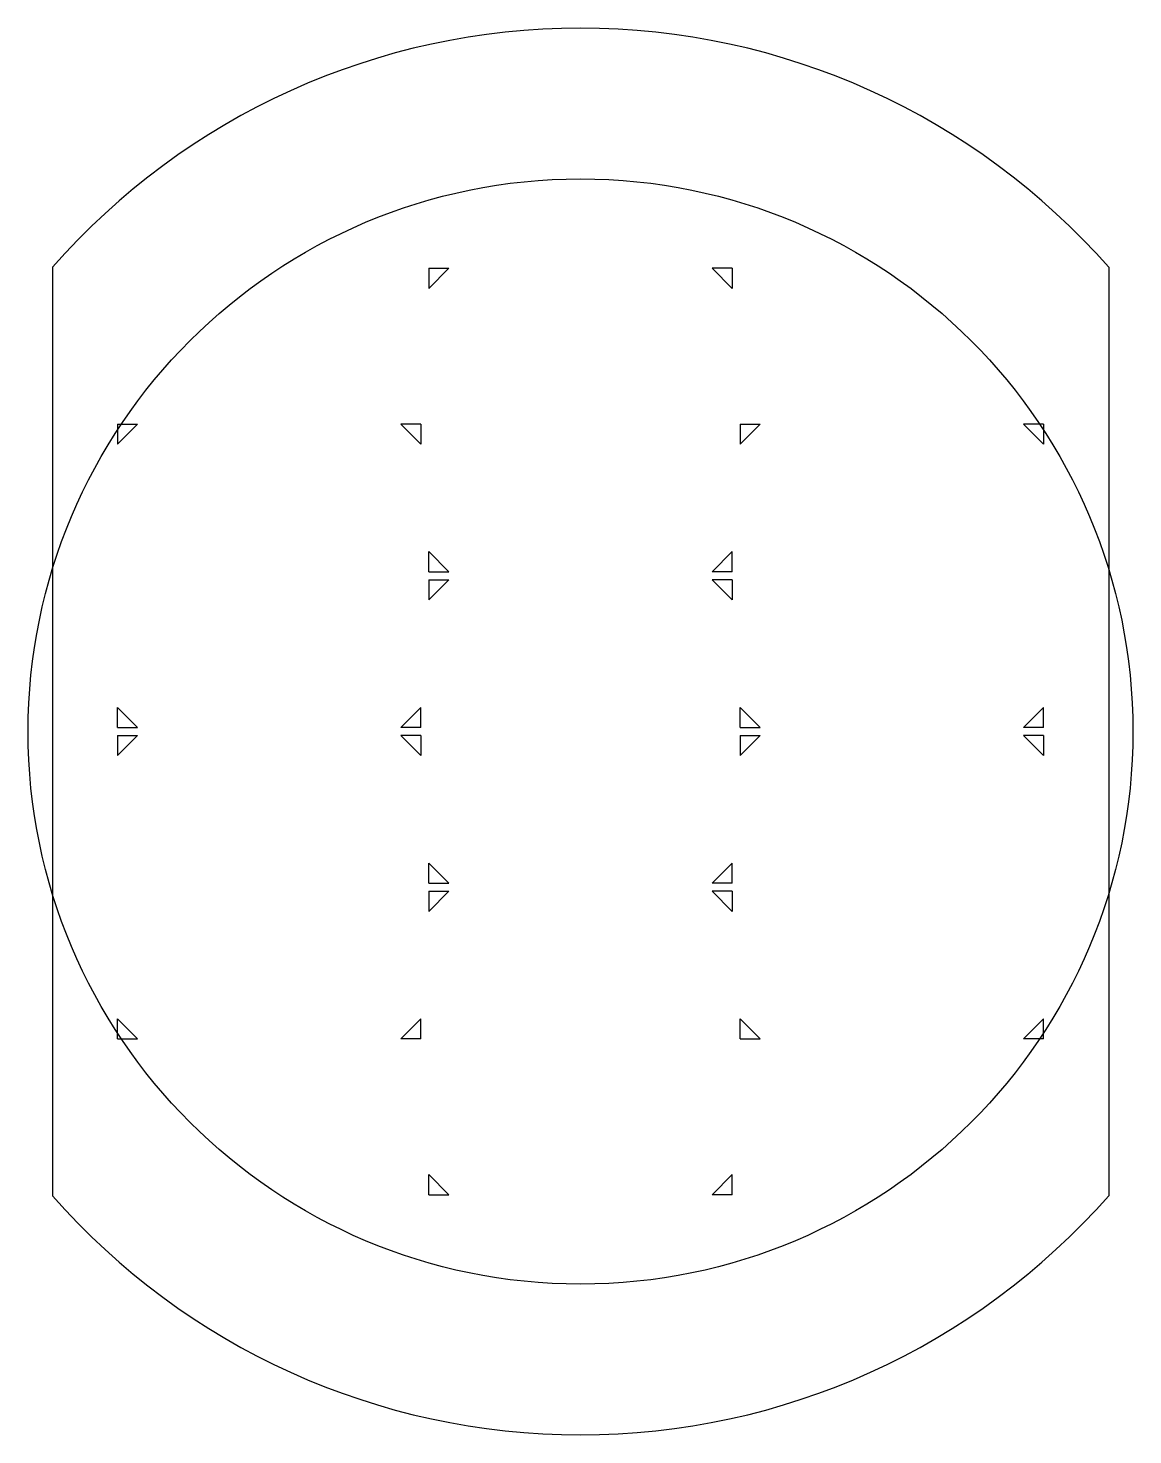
# Model space of a CAD drawing. Header units: millimetres. Extents: x 0 to 2762, y 0 to 1540.
# Drawn here: x 2652.2 to 2762.2, y 1400.3 to 1540.3 of the extents above.
import ezdxf

# ---------------------------------------------------------------- set-up
doc = ezdxf.new("R2010")
doc.units = ezdxf.units.MM
for name, color, linetype in [('holder_corner', 140, 'Continuous'), ('holder_outline', 10, 'Continuous'), ('shutter_outline', 90, 'Continuous')]:
    doc.layers.add(name, color=color, linetype=linetype)

msp = doc.modelspace()

# ---------------------------------------------------------------- linework, layer by layer
at = {"layer": 'holder_corner'}
for p, q in [((2692.14, 1514.36), (2694.14, 1516.36)), ((2692.14, 1516.36), (2694.14, 1516.36)), ((2692.14, 1516.36), (2692.14, 1514.36)), ((2720.34, 1516.36), (2722.34, 1514.36)), ((2722.34, 1516.36), (2720.34, 1516.36)), ((2722.34, 1516.36), (2722.34, 1514.36)), ((2663.14, 1500.86), (2661.14, 1498.86)), ((2661.14, 1500.86), (2663.14, 1500.86)), ((2661.14, 1500.86), (2661.14, 1498.86)), ((2691.34, 1498.86), (2689.34, 1500.86)), ((2691.34, 1500.86), (2689.34, 1500.86)), ((2691.34, 1500.86), (2691.34, 1498.86)), ((2725.14, 1500.86), (2723.14, 1498.86)), ((2723.14, 1500.86), (2725.14, 1500.86)), ((2723.14, 1500.86), (2723.14, 1498.86)), ((2753.34, 1498.86), (2751.34, 1500.86)), ((2753.34, 1500.86), (2751.34, 1500.86)), ((2753.34, 1500.86), (2753.34, 1498.86)), ((2692.14, 1488.16), (2694.14, 1486.16)), ((2692.14, 1486.16), (2692.14, 1488.16)), ((2720.34, 1486.16), (2722.34, 1488.16)), ((2722.34, 1486.16), (2722.34, 1488.16)), ((2692.14, 1486.16), (2694.14, 1486.16)), ((2722.34, 1486.16), (2720.34, 1486.16)), ((2692.14, 1483.36), (2694.14, 1485.36)), ((2692.14, 1485.36), (2694.14, 1485.36)), ((2692.14, 1485.36), (2692.14, 1483.36)), ((2720.34, 1485.36), (2722.34, 1483.36)), ((2722.34, 1485.36), (2720.34, 1485.36)), ((2722.34, 1485.36), (2722.34, 1483.36)), ((2663.14, 1470.66), (2661.14, 1472.66)), ((2661.14, 1470.66), (2661.14, 1472.66)), ((2691.34, 1472.66), (2689.34, 1470.66)), ((2691.34, 1470.66), (2691.34, 1472.66)), ((2725.14, 1470.66), (2723.14, 1472.66)), ((2723.14, 1470.66), (2723.14, 1472.66)), ((2753.34, 1472.66), (2751.34, 1470.66)), ((2753.34, 1470.66), (2753.34, 1472.66)), ((2661.14, 1470.66), (2663.14, 1470.66)), ((2691.34, 1470.66), (2689.34, 1470.66)), ((2723.14, 1470.66), (2725.14, 1470.66)), ((2753.34, 1470.66), (2751.34, 1470.66)), ((2663.14, 1469.86), (2661.14, 1467.86)), ((2661.14, 1469.86), (2663.14, 1469.86)), ((2661.14, 1469.86), (2661.14, 1467.86)), ((2691.34, 1467.86), (2689.34, 1469.86)), ((2691.34, 1469.86), (2689.34, 1469.86)), ((2691.34, 1469.86), (2691.34, 1467.86)), ((2725.14, 1469.86), (2723.14, 1467.86)), ((2723.14, 1469.86), (2725.14, 1469.86)), ((2723.14, 1469.86), (2723.14, 1467.86)), ((2753.34, 1467.86), (2751.34, 1469.86)), ((2753.34, 1469.86), (2751.34, 1469.86)), ((2753.34, 1469.86), (2753.34, 1467.86)), ((2692.14, 1457.16), (2694.14, 1455.16)), ((2692.14, 1455.16), (2692.14, 1457.16)), ((2720.34, 1455.16), (2722.34, 1457.16)), ((2722.34, 1455.16), (2722.34, 1457.16)), ((2692.14, 1455.16), (2694.14, 1455.16)), ((2722.34, 1455.16), (2720.34, 1455.16)), ((2692.14, 1452.36), (2694.14, 1454.36)), ((2692.14, 1454.36), (2694.14, 1454.36)), ((2692.14, 1454.36), (2692.14, 1452.36)), ((2720.34, 1454.36), (2722.34, 1452.36)), ((2722.34, 1454.36), (2720.34, 1454.36)), ((2722.34, 1454.36), (2722.34, 1452.36)), ((2663.14, 1439.66), (2661.14, 1441.66)), ((2661.14, 1439.66), (2661.14, 1441.66)), ((2691.34, 1441.66), (2689.34, 1439.66)), ((2691.34, 1439.66), (2691.34, 1441.66)), ((2725.14, 1439.66), (2723.14, 1441.66)), ((2723.14, 1439.66), (2723.14, 1441.66)), ((2753.34, 1441.66), (2751.34, 1439.66)), ((2753.34, 1439.66), (2753.34, 1441.66)), ((2661.14, 1439.66), (2663.14, 1439.66)), ((2691.34, 1439.66), (2689.34, 1439.66)), ((2723.14, 1439.66), (2725.14, 1439.66)), ((2753.34, 1439.66), (2751.34, 1439.66)), ((2692.14, 1426.16), (2694.14, 1424.16)), ((2692.14, 1424.16), (2692.14, 1426.16)), ((2720.34, 1424.16), (2722.34, 1426.16)), ((2722.34, 1424.16), (2722.34, 1426.16)), ((2692.14, 1424.16), (2694.14, 1424.16)), ((2722.34, 1424.16), (2720.34, 1424.16))]:
    msp.add_line(p, q, dxfattribs=at)
at = {"layer": 'holder_outline'}
for p, q in [((2654.65, 1516.46), (2654.65, 1424.06)), ((2759.83, 1516.46), (2759.83, 1424.06))]:
    msp.add_line(p, q, dxfattribs=at)
for points in [[(2759.83, 1516.46, 0.215752), (2707.24, 1540.26, 0.215752), (2654.65, 1516.46)], [(2654.65, 1424.06, 0.215752), (2707.24, 1400.26, 0.215752), (2759.83, 1424.06)]]:
    msp.add_lwpolyline(points, format="xyb", dxfattribs=at)
at = {"layer": 'shutter_outline'}
msp.add_circle((2707.24, 1470.26), 55, dxfattribs=at)

doc.saveas('drawing.dxf')
